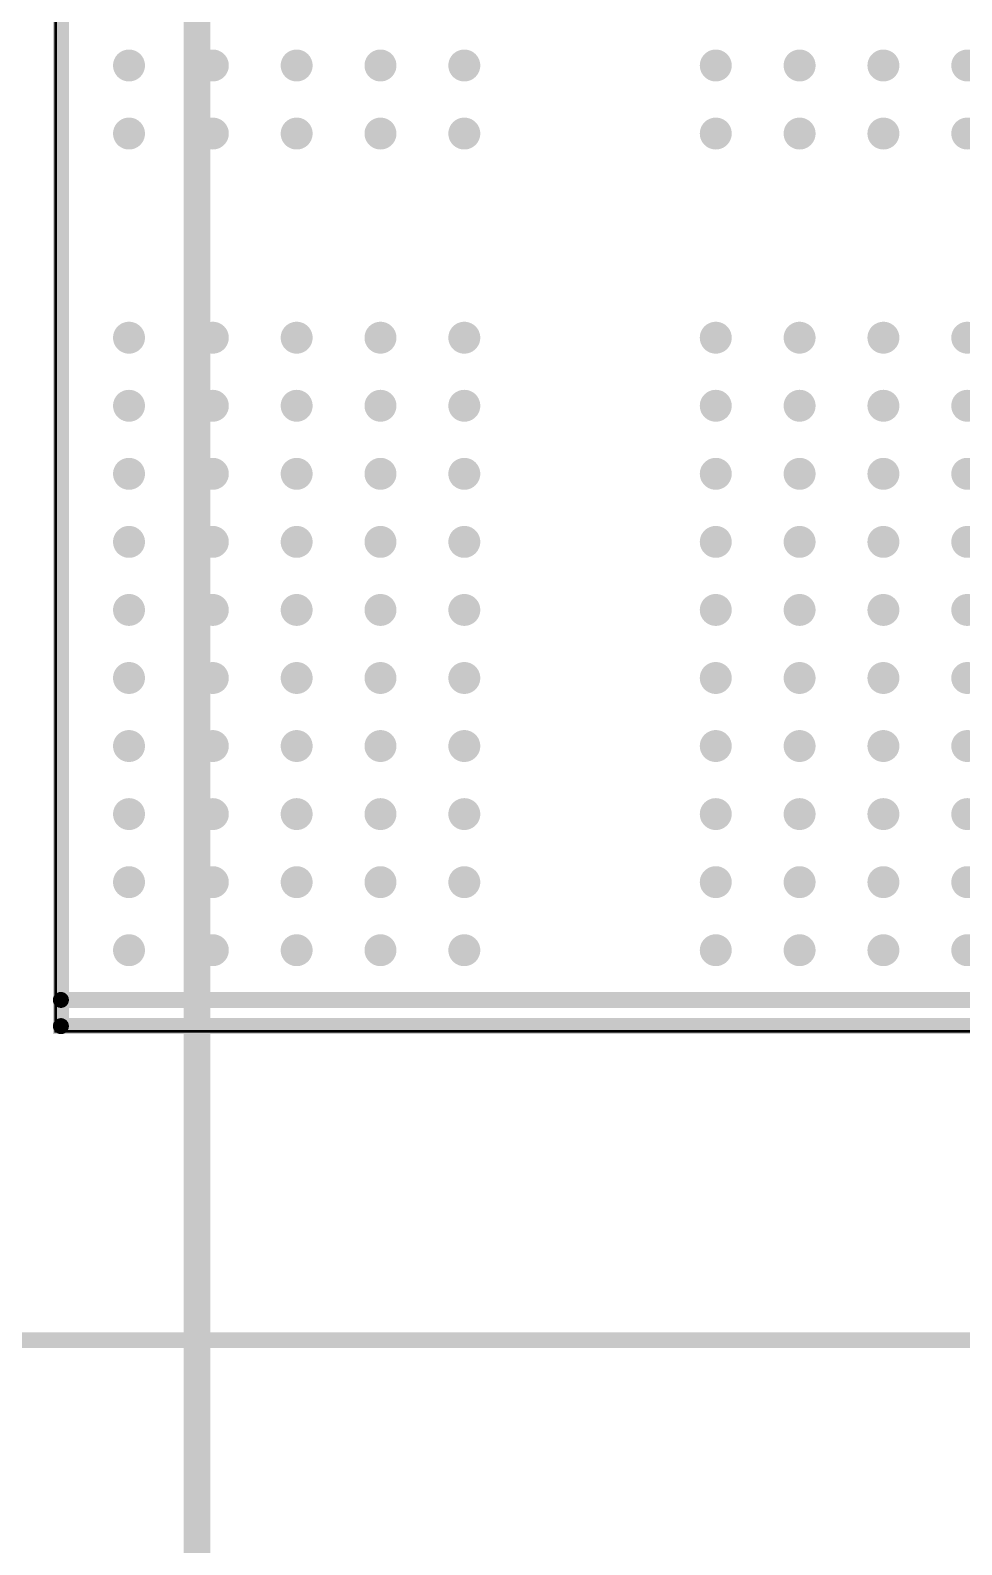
# Model space of a CAD drawing. Extents: x 60 to 160, y 44 to 135.
# Drawn here: x 81.72 to 90.6, y 89.41 to 103.88 of the extents above; entities that cross this region are included whole.
import ezdxf

# ---------------------------------------------------------------- set-up
doc = ezdxf.new("R2010")
doc.units = 0
for name, color, linetype in [('DRIL_PLTE_THRU_01', 3, 'CONTINUOUS'), ('DRIL_PLTE_THRU_02', 253, 'CONTINUOUS'), ('DRIL_PLTE_THRU_03', 4, 'CONTINUOUS'), ('DRIL_PLTE_THRU_04', 253, 'CONTINUOUS'), ('DRIL_PLTE_THRU_05', 210, 'CONTINUOUS'), ('DRIL_PLTE_THRU_06', 253, 'CONTINUOUS'), ('DRIL_PLTE_THRU_07', 57, 'CONTINUOUS'), ('DRIL_PLTE_THRU_08', 231, 'CONTINUOUS'), ('DRIL_PLTE_THRU_09', 253, 'CONTINUOUS'), ('DRIL_PLTE_THRU_10', 112, 'CONTINUOUS'), ('DRIL_PLTE_THRU_11', 216, 'CONTINUOUS'), ('DRIL_PLTE_THRU_12', 5, 'CONTINUOUS'), ('PADS_BOT', 5, 'CONTINUOUS'), ('PADS_INNER', 3, 'CONTINUOUS'), ('PADS_TOP', 3, 'CONTINUOUS'), ('PART_TOP_2DLINE_01', 255, 'CONTINUOUS'), ('PART_TOP_2DLINE_118', 255, 'CONTINUOUS'), ('PART_TOP_2DLINE_119', 255, 'CONTINUOUS'), ('PART_TOP_2DLINE_120', 255, 'CONTINUOUS'), ('PART_TOP_2DLINE_126', 255, 'CONTINUOUS')]:
    doc.layers.add(name, color=color, linetype=linetype)

# ---------------------------------------------------------------- blocks, each defined once
blk = doc.blocks.new('SMOOTH_0$1524')
at = {"const_width": 0.0762}
blk.add_lwpolyline([(-0.0381, 0, 1), (0.0381, 0, 1)], format="xyb", close=True, dxfattribs=at)
blk = doc.blocks.new('SMOOTH_0$0254')
at = {"const_width": 0.0127}
blk.add_lwpolyline([(-0.00635, 0, 1), (0.00635, 0, 1)], format="xyb", close=True, dxfattribs=at)
blk = doc.blocks.new('PART_BODY_TOP_60')
at = {"layer": 'PART_TOP_2DLINE_118', "const_width": 0.152}
blk.add_lwpolyline([(-7.55, -5.05), (-7.55, 5.05), (7.55, 5.05), (7.55, -5.05)], close=True, dxfattribs=at)
at = {"layer": 'PART_TOP_2DLINE_119', "const_width": 0.0254}
blk.add_lwpolyline([(7.6, -5.1), (-7.6, -5.1), (-7.6, 5.1), (7.6, 5.1)], close=True, dxfattribs=at)
at = {"layer": 'PART_TOP_2DLINE_120', "const_width": 0.152}
blk.add_lwpolyline([(-10.55, -8.05), (-10.55, 8.05), (10.55, 8.05), (10.55, -8.05)], close=True, dxfattribs=at)
at = {"layer": 'PART_TOP_2DLINE_126', "const_width": 0.152}
for points in [[(-7.55, -5.05), (-7.55, 5.05), (7.55, 5.05), (7.55, -5.05)], [(-7.3, -5.05), (-7.3, 5.05), (7.3, 5.05), (7.3, -5.05)]]:
    blk.add_lwpolyline(points, close=True, dxfattribs=at)
at = {"layer": 'PART_TOP_2DLINE_118'}
blk.add_blockref('SMOOTH_0$1524', (7.55, -5.05), dxfattribs=at)
at = {"layer": 'PART_TOP_2DLINE_119'}
blk.add_blockref('SMOOTH_0$0254', (7.6, -5.1), dxfattribs=at)
at = {"layer": 'PART_TOP_2DLINE_126'}
for p in [(7.3, -5.05), (7.55, -5.05)]:
    blk.add_blockref('SMOOTH_0$1524', p, dxfattribs=at)
blk = doc.blocks.new('DRIL_HOLE_0')
blk.add_lwpolyline([(0, 0, 1), (0, 0, 1)], format="xyb", close=True)
blk = doc.blocks.new('PAD_0')
blk.add_lwpolyline([(0, 0, 1), (0, 0, 1)], format="xyb", close=True)
blk = doc.blocks.new('PAD_81')
at = {"const_width": 0.1524}
blk.add_lwpolyline([(0, -0.0762, 1), (0, 0.0762, 1)], format="xyb", close=True, dxfattribs=at)
blk = doc.blocks.new('STK_TOP_202')
at = {"layer": 'DRIL_PLTE_THRU_01'}
blk.add_blockref('DRIL_HOLE_0', (0, 0), dxfattribs=at)
at = {"layer": 'DRIL_PLTE_THRU_02'}
blk.add_blockref('DRIL_HOLE_0', (0, 0), dxfattribs=at)
at = {"layer": 'DRIL_PLTE_THRU_03'}
blk.add_blockref('DRIL_HOLE_0', (0, 0), dxfattribs=at)
at = {"layer": 'DRIL_PLTE_THRU_04'}
blk.add_blockref('DRIL_HOLE_0', (0, 0), dxfattribs=at)
at = {"layer": 'DRIL_PLTE_THRU_05'}
blk.add_blockref('DRIL_HOLE_0', (0, 0), dxfattribs=at)
at = {"layer": 'DRIL_PLTE_THRU_06'}
blk.add_blockref('DRIL_HOLE_0', (0, 0), dxfattribs=at)
at = {"layer": 'DRIL_PLTE_THRU_07'}
blk.add_blockref('DRIL_HOLE_0', (0, 0), dxfattribs=at)
at = {"layer": 'DRIL_PLTE_THRU_08'}
blk.add_blockref('DRIL_HOLE_0', (0, 0), dxfattribs=at)
at = {"layer": 'DRIL_PLTE_THRU_09'}
blk.add_blockref('DRIL_HOLE_0', (0, 0), dxfattribs=at)
at = {"layer": 'DRIL_PLTE_THRU_10'}
blk.add_blockref('DRIL_HOLE_0', (0, 0), dxfattribs=at)
at = {"layer": 'DRIL_PLTE_THRU_11'}
blk.add_blockref('DRIL_HOLE_0', (0, 0), dxfattribs=at)
at = {"layer": 'DRIL_PLTE_THRU_12'}
blk.add_blockref('DRIL_HOLE_0', (0, 0), dxfattribs=at)
at = {"layer": 'PADS_BOT'}
blk.add_blockref('PAD_0', (0, 0), dxfattribs=at)
at = {"layer": 'PADS_INNER'}
blk.add_blockref('PAD_0', (0, 0), dxfattribs=at)
at = {"layer": 'PADS_TOP', "rotation": 90}
blk.add_blockref('PAD_81', (0, 0), dxfattribs=at)
blk = doc.blocks.new('SYM_TOP_63')
for name, p in [('PART_BODY_TOP_60', (0, 0)), ('STK_TOP_202', (-1.625, 3.6)), ('STK_TOP_202', (-0.975, 3.6)), ('STK_TOP_202', (0.975, 3.6)), ('STK_TOP_202', (1.625, 3.6)), ('STK_TOP_202', (2.275, 3.6)), ('STK_TOP_202', (2.925, 3.6)), ('STK_TOP_202', (3.575, 3.6)), ('STK_TOP_202', (4.225, 3.6)), ('STK_TOP_202', (4.875, 3.6)), ('STK_TOP_202', (5.525, 3.6)), ('STK_TOP_202', (6.175, 3.6)), ('STK_TOP_202', (6.825, 3.6)), ('STK_TOP_202', (-1.625, 2.8)), ('STK_TOP_202', (-0.975, 2.8)), ('STK_TOP_202', (0.975, 2.8)), ('STK_TOP_202', (1.625, 2.8)), ('STK_TOP_202', (2.275, 2.8)), ('STK_TOP_202', (2.925, 2.8)), ('STK_TOP_202', (3.575, 2.8)), ('STK_TOP_202', (4.225, 2.8)), ('STK_TOP_202', (4.875, 2.8)), ('STK_TOP_202', (5.525, 2.8)), ('STK_TOP_202', (6.175, 2.8)), ('STK_TOP_202', (6.825, 2.8)), ('STK_TOP_202', (-1.625, 2)), ('STK_TOP_202', (-0.975, 2)), ('STK_TOP_202', (0.975, 2)), ('STK_TOP_202', (1.625, 2)), ('STK_TOP_202', (2.275, 2)), ('STK_TOP_202', (2.925, 2)), ('STK_TOP_202', (3.575, 2)), ('STK_TOP_202', (4.225, 2)), ('STK_TOP_202', (4.875, 2)), ('STK_TOP_202', (5.525, 2)), ('STK_TOP_202', (6.175, 2)), ('STK_TOP_202', (6.825, 2)), ('STK_TOP_202', (-1.625, 1.2)), ('STK_TOP_202', (-0.975, 1.2)), ('STK_TOP_202', (0.975, 1.2)), ('STK_TOP_202', (1.625, 1.2)), ('STK_TOP_202', (2.275, 1.2)), ('STK_TOP_202', (2.925, 1.2)), ('STK_TOP_202', (3.575, 1.2)), ('STK_TOP_202', (4.225, 1.2)), ('STK_TOP_202', (4.875, 1.2)), ('STK_TOP_202', (5.525, 1.2)), ('STK_TOP_202', (6.175, 1.2)), ('STK_TOP_202', (6.825, 1.2)), ('STK_TOP_202', (-1.625, -1.2)), ('STK_TOP_202', (-0.975, -1.2)), ('STK_TOP_202', (0.975, -1.2)), ('STK_TOP_202', (1.625, -1.2)), ('STK_TOP_202', (2.275, -1.2)), ('STK_TOP_202', (2.925, -1.2)), ('STK_TOP_202', (3.575, -1.2)), ('STK_TOP_202', (4.225, -1.2)), ('STK_TOP_202', (4.875, -1.2)), ('STK_TOP_202', (5.525, -1.2)), ('STK_TOP_202', (6.175, -1.2)), ('STK_TOP_202', (6.825, -1.2)), ('STK_TOP_202', (-1.625, -2)), ('STK_TOP_202', (-0.975, -2)), ('STK_TOP_202', (0.975, -2)), ('STK_TOP_202', (1.625, -2)), ('STK_TOP_202', (2.275, -2)), ('STK_TOP_202', (2.925, -2)), ('STK_TOP_202', (3.575, -2)), ('STK_TOP_202', (4.225, -2)), ('STK_TOP_202', (4.875, -2)), ('STK_TOP_202', (5.525, -2)), ('STK_TOP_202', (6.175, -2)), ('STK_TOP_202', (6.825, -2)), ('STK_TOP_202', (-1.625, -2.8)), ('STK_TOP_202', (-0.975, -2.8)), ('STK_TOP_202', (0.975, -2.8)), ('STK_TOP_202', (1.625, -2.8)), ('STK_TOP_202', (2.275, -2.8)), ('STK_TOP_202', (2.925, -2.8)), ('STK_TOP_202', (3.575, -2.8)), ('STK_TOP_202', (4.225, -2.8)), ('STK_TOP_202', (4.875, -2.8)), ('STK_TOP_202', (5.525, -2.8)), ('STK_TOP_202', (6.175, -2.8)), ('STK_TOP_202', (6.825, -2.8)), ('STK_TOP_202', (-1.625, -3.6)), ('STK_TOP_202', (-0.975, -3.6)), ('STK_TOP_202', (0.975, -3.6)), ('STK_TOP_202', (1.625, -3.6)), ('STK_TOP_202', (2.275, -3.6)), ('STK_TOP_202', (2.925, -3.6)), ('STK_TOP_202', (3.575, -3.6)), ('STK_TOP_202', (4.225, -3.6)), ('STK_TOP_202', (4.875, -3.6)), ('STK_TOP_202', (5.525, -3.6)), ('STK_TOP_202', (6.175, -3.6)), ('STK_TOP_202', (6.825, -3.6)), ('STK_TOP_202', (-1.625, -4.4)), ('STK_TOP_202', (-0.975, -4.4)), ('STK_TOP_202', (0.975, -4.4)), ('STK_TOP_202', (1.625, -4.4)), ('STK_TOP_202', (2.275, -4.4)), ('STK_TOP_202', (2.925, -4.4)), ('STK_TOP_202', (3.575, -4.4)), ('STK_TOP_202', (4.225, -4.4)), ('STK_TOP_202', (4.875, -4.4)), ('STK_TOP_202', (5.525, -4.4)), ('STK_TOP_202', (6.175, -4.4)), ('STK_TOP_202', (6.825, -4.4))]:
    blk.add_blockref(name, p)
blk = doc.blocks.new('PART_TOP_692')
blk.add_blockref('SYM_TOP_63', (0, 0))
blk = doc.blocks.new('PART_BODY_TOP_42357')
at = {"layer": 'PART_TOP_2DLINE_01', "const_width": 0.254}
blk.add_lwpolyline([(-19.98, 19.95), (20.01, 19.95), (20.01, -20.06), (-19.98, -20.06)], close=True, dxfattribs=at)
blk = doc.blocks.new('SYM_TOP_77')
blk.add_blockref('PART_BODY_TOP_42357', (0, 0))
blk = doc.blocks.new('PART_TOP_830')
blk.add_blockref('SYM_TOP_77', (0, 0))

msp = doc.modelspace()

# ---------------------------------------------------------------- block references
msp.add_blockref('PART_TOP_830', (103.288, 101.707))
at = {"rotation": 270}
msp.add_blockref('PART_TOP_692', (87.058, 101.918), dxfattribs=at)

doc.saveas('drawing.dxf')
